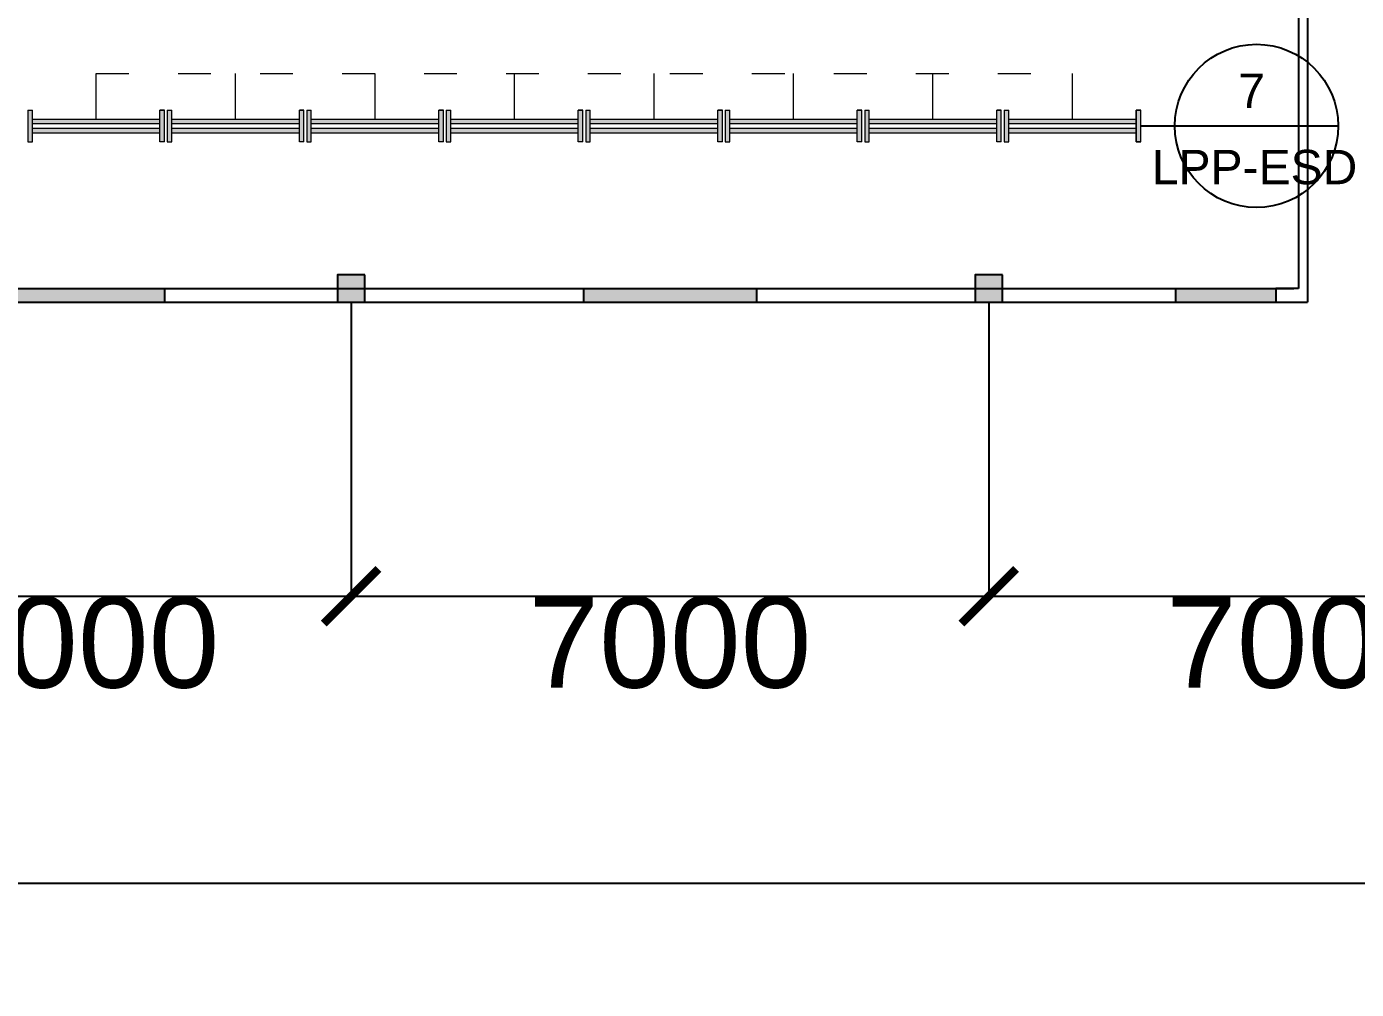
# Model space of a CAD drawing. Header units: millimetres. Extents: x 3339 to 2017737, y 4955 to 2748989.
# Drawn here: x 1455677 to 1470276, y 1231163 to 1241733 of the extents above; entities that cross this region are included whole.
import ezdxf

# ---------------------------------------------------------------- set-up
doc = ezdxf.new("R2010")
doc.units = ezdxf.units.MM
doc.header["$LTSCALE"] = 30
doc.linetypes.add('ACAD_ISO03W100', pattern=[30, 12, -18])
doc.layers.add('DIM LINES', color=7, linetype='Continuous')
doc.layers.add('window', color=92, linetype='Continuous')
doc.layers.add('LIGHT LINES', color=6, linetype='ACAD_ISO03W100', lineweight=13)
doc.layers.add('LIGHTS', color=6, linetype='Continuous', lineweight=13)
doc.styles.get("Standard").update_dxf_attribs({"font": 'arial.ttf'})
doc.dimstyles.new('GREEN', dxfattribs={"dimtxt": 1000, "dimasz": 600, "dimexe": 0.18, "dimexo": 0.0625, "dimgap": 0.09, "dimtad": 2, "dimdec": 0, "dimzin": 0, "dimdsep": 46, "dimtxsty": 'Standard', "dimblk": 'ARCHTICK', "dimcen": 0.09, "dimclrd": 3, "dimclre": 3, "dimclrt": 2, "dimadec": 0, "dimazin": 0, "dimtfac": 1, "dimtdec": 0, "dimtofl": 0, "dimtmove": 0, "dimatfit": 3, "dimfxl": 1, "dimtolj": 1, "dimtzin": 0, "dimarcsym": 0})

# ---------------------------------------------------------------- blocks, each defined once
blk = doc.blocks.new('_ArchTick')
at = {"color": 0, "linetype": 'ByBlock', "const_width": 0.15}
blk.add_lwpolyline([(-0.5, -0.5), (0.5, 0.5)], dxfattribs=at)
blk = doc.blocks.new('*D854')
at = {"layer": 'Defpoints', "color": 0, "transparency": 16777216}
for p in [(1429240, 1238709), (1519240, 1238709), (1519240, 1232330)]:
    blk.add_point(p, dxfattribs=at)
at = {"layer": 'DIM LINES', "color": 3, "linetype": 'ByBlock', "lineweight": -2, "transparency": 16777216}
for p, q in [((1429240, 1238709), (1429240, 1232329)), ((1519240, 1238709), (1519240, 1232329)), ((1429240, 1232330), (1519240, 1232330))]:
    blk.add_line(p, q, dxfattribs=at)
at = {"layer": 'DIM LINES', "color": 3, "lineweight": -2, "transparency": 16777216, "xscale": 600, "yscale": 600, "zscale": 600, "rotation": 180}
blk.add_blockref('_ArchTick', (1429240, 1232330), dxfattribs=at)
at = {"layer": 'DIM LINES', "color": 3, "lineweight": -2, "transparency": 16777216, "xscale": 600, "yscale": 600, "zscale": 600}
blk.add_blockref('_ArchTick', (1519240, 1232330), dxfattribs=at)
at = {"layer": 'DIM LINES', "color": 2, "transparency": 16777216, "insert": (1474240, 1231819), "char_height": 1000, "attachment_point": 5}
blk.add_mtext('\\A1;90000', dxfattribs=at)
blk = doc.blocks.new('*D628')
at = {"layer": 'Defpoints', "color": 0, "transparency": 16777216}
for p in [(1453240, 1238709), (1459240, 1238709), (1459240, 1235479)]:
    blk.add_point(p, dxfattribs=at)
at = {"layer": 'DIM LINES', "color": 3, "linetype": 'ByBlock', "lineweight": -2, "transparency": 16777216}
for p, q in [((1453240, 1238709), (1453240, 1235479)), ((1459240, 1238709), (1459240, 1235479)), ((1453240, 1235479), (1459240, 1235479))]:
    blk.add_line(p, q, dxfattribs=at)
at = {"layer": 'DIM LINES', "color": 3, "lineweight": -2, "transparency": 16777216, "xscale": 600, "yscale": 600, "zscale": 600, "rotation": 180}
blk.add_blockref('_ArchTick', (1453240, 1235479), dxfattribs=at)
at = {"layer": 'DIM LINES', "color": 3, "lineweight": -2, "transparency": 16777216, "xscale": 600, "yscale": 600, "zscale": 600}
blk.add_blockref('_ArchTick', (1459240, 1235479), dxfattribs=at)
at = {"layer": 'DIM LINES', "color": 2, "transparency": 16777216, "insert": (1456240, 1234968), "char_height": 1000, "attachment_point": 5}
blk.add_mtext('\\A1;6000', dxfattribs=at)
blk = doc.blocks.new('*D629')
at = {"layer": 'Defpoints', "color": 0, "transparency": 16777216}
for p in [(1459240, 1238709), (1466240, 1238709), (1466240, 1235479)]:
    blk.add_point(p, dxfattribs=at)
at = {"layer": 'DIM LINES', "color": 3, "linetype": 'ByBlock', "lineweight": -2, "transparency": 16777216}
for p, q in [((1459240, 1238709), (1459240, 1235479)), ((1466240, 1238709), (1466240, 1235479)), ((1459240, 1235479), (1466240, 1235479))]:
    blk.add_line(p, q, dxfattribs=at)
at = {"layer": 'DIM LINES', "color": 3, "lineweight": -2, "transparency": 16777216, "xscale": 600, "yscale": 600, "zscale": 600, "rotation": 180}
blk.add_blockref('_ArchTick', (1459240, 1235479), dxfattribs=at)
at = {"layer": 'DIM LINES', "color": 3, "lineweight": -2, "transparency": 16777216, "xscale": 600, "yscale": 600, "zscale": 600}
blk.add_blockref('_ArchTick', (1466240, 1235479), dxfattribs=at)
at = {"layer": 'DIM LINES', "color": 2, "transparency": 16777216, "insert": (1462740, 1234968), "char_height": 1000, "attachment_point": 5}
blk.add_mtext('\\A1;7000', dxfattribs=at)
blk = doc.blocks.new('*D630')
at = {"layer": 'Defpoints', "color": 0, "transparency": 16777216}
for p in [(1466240, 1238709), (1473240, 1238709), (1473240, 1235479)]:
    blk.add_point(p, dxfattribs=at)
at = {"layer": 'DIM LINES', "color": 3, "linetype": 'ByBlock', "lineweight": -2, "transparency": 16777216}
for p, q in [((1466240, 1238709), (1466240, 1235479)), ((1473240, 1238709), (1473240, 1235479)), ((1466240, 1235479), (1473240, 1235479))]:
    blk.add_line(p, q, dxfattribs=at)
at = {"layer": 'DIM LINES', "color": 3, "lineweight": -2, "transparency": 16777216, "xscale": 600, "yscale": 600, "zscale": 600, "rotation": 180}
blk.add_blockref('_ArchTick', (1466240, 1235479), dxfattribs=at)
at = {"layer": 'DIM LINES', "color": 3, "lineweight": -2, "transparency": 16777216, "xscale": 600, "yscale": 600, "zscale": 600}
blk.add_blockref('_ArchTick', (1473240, 1235479), dxfattribs=at)
at = {"layer": 'DIM LINES', "color": 2, "transparency": 16777216, "insert": (1469740, 1234968), "char_height": 1000, "attachment_point": 5}
blk.add_mtext('\\A1;7000', dxfattribs=at)

msp = doc.modelspace()

# ---------------------------------------------------------------- hatches: boundary and pattern name
h = msp.add_hatch(color=2)
h.dxf.hatch_style = 1
h.paths.add_polyline_path([(1459390.35, 1239009.357), (1459090.35, 1239009.357), (1459090.35, 1238709.357), (1459390.35, 1238709.357)])
h = msp.add_hatch(color=2)
h.dxf.hatch_style = 1
h.paths.add_polyline_path([(1466390.35, 1239009.357), (1466090.35, 1239009.357), (1466090.35, 1238709.357), (1466390.35, 1238709.357)])
at = {"layer": 'LIGHTS'}
h = msp.add_hatch(color=256, dxfattribs=at)
h.dxf.hatch_style = 1
h.paths.add_polyline_path([(1455690.35, 1240467.691), (1455740.35, 1240467.691), (1455740.35, 1240817.691), (1455690.35, 1240817.691)])
h = msp.add_hatch(color=256, dxfattribs=at)
h.dxf.hatch_style = 1
h.paths.add_polyline_path([(1457140.35, 1240467.691), (1457190.35, 1240467.691), (1457190.35, 1240817.691), (1457140.35, 1240817.691)])
h = msp.add_hatch(color=256, dxfattribs=at)
h.dxf.hatch_style = 1
h.paths.add_polyline_path([(1457221.6, 1240467.691), (1457271.6, 1240467.691), (1457271.6, 1240817.691), (1457221.6, 1240817.691)])
h = msp.add_hatch(color=256, dxfattribs=at)
h.dxf.hatch_style = 1
h.paths.add_polyline_path([(1458671.6, 1240467.691), (1458721.6, 1240467.691), (1458721.6, 1240817.691), (1458671.6, 1240817.691)])
h = msp.add_hatch(color=256, dxfattribs=at)
h.dxf.hatch_style = 1
h.paths.add_polyline_path([(1458752.85, 1240467.691), (1458802.85, 1240467.691), (1458802.85, 1240817.691), (1458752.85, 1240817.691)])
h = msp.add_hatch(color=256, dxfattribs=at)
h.dxf.hatch_style = 1
h.paths.add_polyline_path([(1460202.85, 1240467.691), (1460252.85, 1240467.691), (1460252.85, 1240817.691), (1460202.85, 1240817.691)])
h = msp.add_hatch(color=256, dxfattribs=at)
h.dxf.hatch_style = 1
h.paths.add_polyline_path([(1460284.1, 1240467.691), (1460334.1, 1240467.691), (1460334.1, 1240817.691), (1460284.1, 1240817.691)])
h = msp.add_hatch(color=256, dxfattribs=at)
h.dxf.hatch_style = 1
h.paths.add_polyline_path([(1461734.1, 1240467.691), (1461784.1, 1240467.691), (1461784.1, 1240817.691), (1461734.1, 1240817.691)])
h = msp.add_hatch(color=256, dxfattribs=at)
h.dxf.hatch_style = 1
h.paths.add_polyline_path([(1461815.35, 1240467.691), (1461865.35, 1240467.691), (1461865.35, 1240817.691), (1461815.35, 1240817.691)])
h = msp.add_hatch(color=256, dxfattribs=at)
h.dxf.hatch_style = 1
h.paths.add_polyline_path([(1463265.35, 1240467.691), (1463315.35, 1240467.691), (1463315.35, 1240817.691), (1463265.35, 1240817.691)])
h = msp.add_hatch(color=256, dxfattribs=at)
h.dxf.hatch_style = 1
h.paths.add_polyline_path([(1463346.6, 1240467.691), (1463396.6, 1240467.691), (1463396.6, 1240817.691), (1463346.6, 1240817.691)])
h = msp.add_hatch(color=256, dxfattribs=at)
h.dxf.hatch_style = 1
h.paths.add_polyline_path([(1464796.6, 1240467.691), (1464846.6, 1240467.691), (1464846.6, 1240817.691), (1464796.6, 1240817.691)])
h = msp.add_hatch(color=256, dxfattribs=at)
h.dxf.hatch_style = 1
h.paths.add_polyline_path([(1464877.85, 1240467.691), (1464927.85, 1240467.691), (1464927.85, 1240817.691), (1464877.85, 1240817.691)])
h = msp.add_hatch(color=256, dxfattribs=at)
h.dxf.hatch_style = 1
h.paths.add_polyline_path([(1466327.85, 1240467.691), (1466377.85, 1240467.691), (1466377.85, 1240817.691), (1466327.85, 1240817.691)])
h = msp.add_hatch(color=256, dxfattribs=at)
h.dxf.hatch_style = 1
h.paths.add_polyline_path([(1466409.1, 1240467.691), (1466459.1, 1240467.691), (1466459.1, 1240817.691), (1466409.1, 1240817.691)])
h = msp.add_hatch(color=256, dxfattribs=at)
h.dxf.hatch_style = 1
h.paths.add_polyline_path([(1467859.1, 1240467.691), (1467909.1, 1240467.691), (1467909.1, 1240817.691), (1467859.1, 1240817.691)])
h = msp.add_hatch(color=256, dxfattribs=at)
h.dxf.hatch_style = 1
h.paths.add_polyline_path([(1457140.35, 1240667.691), (1457140.35, 1240717.691), (1455740.35, 1240717.691), (1455740.35, 1240667.691)])
h = msp.add_hatch(color=256, dxfattribs=at)
h.dxf.hatch_style = 1
h.paths.add_polyline_path([(1458671.6, 1240667.691), (1458671.6, 1240717.691), (1457271.6, 1240717.691), (1457271.6, 1240667.691)])
h = msp.add_hatch(color=256, dxfattribs=at)
h.dxf.hatch_style = 1
h.paths.add_polyline_path([(1460202.85, 1240667.691), (1460202.85, 1240717.691), (1458802.85, 1240717.691), (1458802.85, 1240667.691)])
h = msp.add_hatch(color=256, dxfattribs=at)
h.dxf.hatch_style = 1
h.paths.add_polyline_path([(1461734.1, 1240667.691), (1461734.1, 1240717.691), (1460334.1, 1240717.691), (1460334.1, 1240667.691)])
h = msp.add_hatch(color=256, dxfattribs=at)
h.dxf.hatch_style = 1
h.paths.add_polyline_path([(1463265.35, 1240667.691), (1463265.35, 1240717.691), (1461865.35, 1240717.691), (1461865.35, 1240667.691)])
h = msp.add_hatch(color=256, dxfattribs=at)
h.dxf.hatch_style = 1
h.paths.add_polyline_path([(1464796.6, 1240667.691), (1464796.6, 1240717.691), (1463396.6, 1240717.691), (1463396.6, 1240667.691)])
h = msp.add_hatch(color=256, dxfattribs=at)
h.dxf.hatch_style = 1
h.paths.add_polyline_path([(1466327.85, 1240667.691), (1466327.85, 1240717.691), (1464927.85, 1240717.691), (1464927.85, 1240667.691)])
h = msp.add_hatch(color=256, dxfattribs=at)
h.dxf.hatch_style = 1
h.paths.add_polyline_path([(1467859.1, 1240667.691), (1467859.1, 1240717.691), (1466459.1, 1240717.691), (1466459.1, 1240667.691)])
h = msp.add_hatch(color=256, dxfattribs=at)
h.dxf.hatch_style = 1
h.paths.add_polyline_path([(1455740.35, 1240617.691), (1455740.35, 1240567.691), (1457140.35, 1240567.691), (1457140.35, 1240617.691)])
h = msp.add_hatch(color=256, dxfattribs=at)
h.dxf.hatch_style = 1
h.paths.add_polyline_path([(1457271.6, 1240617.691), (1457271.6, 1240567.691), (1458671.6, 1240567.691), (1458671.6, 1240617.691)])
h = msp.add_hatch(color=256, dxfattribs=at)
h.dxf.hatch_style = 1
h.paths.add_polyline_path([(1458802.85, 1240617.691), (1458802.85, 1240567.691), (1460202.85, 1240567.691), (1460202.85, 1240617.691)])
h = msp.add_hatch(color=256, dxfattribs=at)
h.dxf.hatch_style = 1
h.paths.add_polyline_path([(1460334.1, 1240617.691), (1460334.1, 1240567.691), (1461734.1, 1240567.691), (1461734.1, 1240617.691)])
h = msp.add_hatch(color=256, dxfattribs=at)
h.dxf.hatch_style = 1
h.paths.add_polyline_path([(1461865.35, 1240617.691), (1461865.35, 1240567.691), (1463265.35, 1240567.691), (1463265.35, 1240617.691)])
h = msp.add_hatch(color=256, dxfattribs=at)
h.dxf.hatch_style = 1
h.paths.add_polyline_path([(1463396.6, 1240617.691), (1463396.6, 1240567.691), (1464796.6, 1240567.691), (1464796.6, 1240617.691)])
h = msp.add_hatch(color=256, dxfattribs=at)
h.dxf.hatch_style = 1
h.paths.add_polyline_path([(1464927.85, 1240617.691), (1464927.85, 1240567.691), (1466327.85, 1240567.691), (1466327.85, 1240617.691)])
h = msp.add_hatch(color=256, dxfattribs=at)
h.dxf.hatch_style = 1
h.paths.add_polyline_path([(1466459.1, 1240617.691), (1466459.1, 1240567.691), (1467859.1, 1240567.691), (1467859.1, 1240617.691)])
at = {"layer": 'window'}
h = msp.add_hatch(color=256, dxfattribs=at)
h.dxf.hatch_style = 1
h.paths.add_polyline_path([(1433190.35, 1238859.357), (1431290.35, 1238859.357), (1431290.35, 1238709.357), (1433190.35, 1238709.357)])
h.paths.add_polyline_path([(1439190.35, 1238859.357), (1437290.35, 1238859.357), (1437290.35, 1238709.357), (1438240.35, 1238709.357), (1439190.35, 1238709.357)])
h.paths.add_polyline_path([(1445190.35, 1238859.357), (1443290.35, 1238859.357), (1443290.35, 1238709.357), (1445190.35, 1238709.357)])
h.paths.add_polyline_path([(1451190.35, 1238859.357), (1449290.35, 1238859.357), (1449290.35, 1238709.357), (1451190.35, 1238709.357)])
h.paths.add_polyline_path([(1457190.35, 1238859.357), (1455290.35, 1238859.357), (1455290.35, 1238709.357), (1457190.35, 1238709.357)])
h.paths.add_polyline_path([(1463690.35, 1238859.357), (1461790.35, 1238859.357), (1461790.35, 1238709.357), (1463690.35, 1238709.357)])
h.paths.add_polyline_path([(1469390.35, 1238859.357), (1468290.35, 1238859.357), (1468290.35, 1238709.357), (1469390.35, 1238709.357)])
h.paths.add_polyline_path([(1469640.35, 1249709.357), (1468290.35, 1249709.357), (1468290.35, 1249559.357), (1469640.35, 1249559.357)])
h.paths.add_polyline_path([(1463690.35, 1249709.357), (1461790.35, 1249709.357), (1461790.35, 1249559.357), (1463690.35, 1249559.357)])
h.paths.add_polyline_path([(1457190.35, 1249709.357), (1455290.35, 1249709.357), (1455290.35, 1249559.357), (1457190.35, 1249559.357)])
h.paths.add_polyline_path([(1451190.35, 1249709.357), (1449290.35, 1249709.357), (1449290.35, 1249559.357), (1451190.35, 1249559.357)])
h.paths.add_polyline_path([(1445190.35, 1249709.357), (1443290.35, 1249709.357), (1443290.35, 1249559.357), (1445190.35, 1249559.357)])
h.paths.add_polyline_path([(1437835.081, 1249709.357), (1435390.35, 1249709.357), (1435390.35, 1249559.357), (1437835.081, 1249559.357)])

# ---------------------------------------------------------------- linework, layer by layer
at = {"color": 0}
for p, q in [((1469740.35, 1243709.357), (1469740.35, 1238709.357)), ((1469640.35, 1243559.357), (1469640.35, 1238859.357)), ((1441390.35, 1238859.357), (1469590.35, 1238859.357)), ((1469640.35, 1238859.357), (1469390.35, 1238859.357)), ((1429240.35, 1238709.357), (1469740.35, 1238709.357))]:
    msp.add_line(p, q, dxfattribs=at)
for p, q in [((1467909.1, 1240642.691), (1468283.244, 1240642.691)), ((1468283.244, 1240642.691), (1470083.244, 1240642.691)), ((1453390.35, 1238859.357), (1459090.35, 1238859.357)), ((1429240.35, 1238709.357), (1469740.35, 1238709.357)), ((1459240.35, 1238709.357), (1466240.35, 1238709.357))]:
    msp.add_line(p, q)
for points in [[(1459390.35, 1239009.357), (1459090.35, 1239009.357), (1459090.35, 1238709.357), (1459390.35, 1238709.357), (1459390.35, 1239009.357)], [(1466390.35, 1239009.357), (1466090.35, 1239009.357), (1466090.35, 1238709.357), (1466390.35, 1238709.357), (1466390.35, 1239009.357)]]:
    msp.add_lwpolyline(points, close=True)
msp.add_circle((1469179.514, 1240642.691), 896.27)
at = {"layer": 'LIGHT LINES'}
msp.add_line((1456440.35, 1241217.691), (1467159.1, 1241217.691), dxfattribs=at)
at = {"layer": 'LIGHTS'}
for p, q in [((1456440.35, 1240717.691), (1456440.35, 1241217.691)), ((1457971.6, 1240717.691), (1457971.6, 1241217.691)), ((1459502.85, 1240717.691), (1459502.85, 1241217.691)), ((1461034.1, 1240717.691), (1461034.1, 1241217.691)), ((1462565.35, 1240717.691), (1462565.35, 1241217.691)), ((1464096.6, 1240717.691), (1464096.6, 1241217.691)), ((1465627.85, 1240717.691), (1465627.85, 1241217.691)), ((1467159.1, 1240717.691), (1467159.1, 1241217.691)), ((1455690.35, 1240817.691), (1455690.35, 1240467.691)), ((1455690.35, 1240817.691), (1455740.35, 1240817.691)), ((1455690.35, 1240817.691), (1455740.35, 1240817.691)), ((1455740.35, 1240467.691), (1455740.35, 1240817.691)), ((1457190.35, 1240817.691), (1457140.35, 1240817.691)), ((1457140.35, 1240467.691), (1457140.35, 1240817.691)), ((1457140.35, 1240817.691), (1457190.35, 1240817.691)), ((1457190.35, 1240467.691), (1457190.35, 1240817.691)), ((1457221.6, 1240817.691), (1457221.6, 1240467.691)), ((1457221.6, 1240817.691), (1457271.6, 1240817.691)), ((1457221.6, 1240817.691), (1457271.6, 1240817.691)), ((1457271.6, 1240467.691), (1457271.6, 1240817.691)), ((1458721.6, 1240817.691), (1458671.6, 1240817.691)), ((1458671.6, 1240467.691), (1458671.6, 1240817.691)), ((1458671.6, 1240817.691), (1458721.6, 1240817.691)), ((1458721.6, 1240467.691), (1458721.6, 1240817.691)), ((1458752.85, 1240817.691), (1458752.85, 1240467.691)), ((1458752.85, 1240817.691), (1458802.85, 1240817.691)), ((1458752.85, 1240817.691), (1458802.85, 1240817.691)), ((1458802.85, 1240467.691), (1458802.85, 1240817.691)), ((1460252.85, 1240817.691), (1460202.85, 1240817.691)), ((1460202.85, 1240467.691), (1460202.85, 1240817.691)), ((1460202.85, 1240817.691), (1460252.85, 1240817.691)), ((1460252.85, 1240467.691), (1460252.85, 1240817.691)), ((1460284.1, 1240817.691), (1460284.1, 1240467.691)), ((1460284.1, 1240817.691), (1460334.1, 1240817.691)), ((1460284.1, 1240817.691), (1460334.1, 1240817.691)), ((1460334.1, 1240467.691), (1460334.1, 1240817.691)), ((1461784.1, 1240817.691), (1461734.1, 1240817.691)), ((1461734.1, 1240467.691), (1461734.1, 1240817.691)), ((1461734.1, 1240817.691), (1461784.1, 1240817.691)), ((1461784.1, 1240467.691), (1461784.1, 1240817.691)), ((1461815.35, 1240817.691), (1461815.35, 1240467.691)), ((1461815.35, 1240817.691), (1461865.35, 1240817.691)), ((1461815.35, 1240817.691), (1461865.35, 1240817.691)), ((1461865.35, 1240467.691), (1461865.35, 1240817.691)), ((1463315.35, 1240817.691), (1463265.35, 1240817.691)), ((1463265.35, 1240467.691), (1463265.35, 1240817.691)), ((1463265.35, 1240817.691), (1463315.35, 1240817.691)), ((1463315.35, 1240467.691), (1463315.35, 1240817.691)), ((1463346.6, 1240817.691), (1463346.6, 1240467.691)), ((1463346.6, 1240817.691), (1463396.6, 1240817.691)), ((1463346.6, 1240817.691), (1463396.6, 1240817.691)), ((1463396.6, 1240467.691), (1463396.6, 1240817.691)), ((1464846.6, 1240817.691), (1464796.6, 1240817.691)), ((1464796.6, 1240467.691), (1464796.6, 1240817.691)), ((1464796.6, 1240817.691), (1464846.6, 1240817.691)), ((1464846.6, 1240467.691), (1464846.6, 1240817.691)), ((1464877.85, 1240817.691), (1464877.85, 1240467.691)), ((1464877.85, 1240817.691), (1464927.85, 1240817.691)), ((1464877.85, 1240817.691), (1464927.85, 1240817.691)), ((1464927.85, 1240467.691), (1464927.85, 1240817.691)), ((1466377.85, 1240817.691), (1466327.85, 1240817.691)), ((1466327.85, 1240467.691), (1466327.85, 1240817.691)), ((1466327.85, 1240817.691), (1466377.85, 1240817.691)), ((1466377.85, 1240467.691), (1466377.85, 1240817.691)), ((1466409.1, 1240817.691), (1466409.1, 1240467.691)), ((1466409.1, 1240817.691), (1466459.1, 1240817.691)), ((1466409.1, 1240817.691), (1466459.1, 1240817.691)), ((1466459.1, 1240467.691), (1466459.1, 1240817.691)), ((1467909.1, 1240817.691), (1467859.1, 1240817.691)), ((1467859.1, 1240467.691), (1467859.1, 1240817.691)), ((1467859.1, 1240817.691), (1467909.1, 1240817.691)), ((1455740.35, 1240717.691), (1457140.35, 1240717.691)), ((1455740.35, 1240667.691), (1457140.35, 1240667.691)), ((1457271.6, 1240717.691), (1458671.6, 1240717.691)), ((1457271.6, 1240667.691), (1458671.6, 1240667.691)), ((1458802.85, 1240717.691), (1460202.85, 1240717.691)), ((1458802.85, 1240667.691), (1460202.85, 1240667.691)), ((1460334.1, 1240717.691), (1461734.1, 1240717.691)), ((1460334.1, 1240667.691), (1461734.1, 1240667.691)), ((1461865.35, 1240717.691), (1463265.35, 1240717.691)), ((1461865.35, 1240667.691), (1463265.35, 1240667.691)), ((1463396.6, 1240717.691), (1464796.6, 1240717.691)), ((1463396.6, 1240667.691), (1464796.6, 1240667.691)), ((1464927.85, 1240717.691), (1466327.85, 1240717.691)), ((1464927.85, 1240667.691), (1466327.85, 1240667.691)), ((1466459.1, 1240717.691), (1467859.1, 1240717.691)), ((1466459.1, 1240667.691), (1467859.1, 1240667.691)), ((1455740.35, 1240617.691), (1457140.35, 1240617.691)), ((1455740.35, 1240567.691), (1457140.35, 1240567.691)), ((1457271.6, 1240617.691), (1458671.6, 1240617.691)), ((1457271.6, 1240567.691), (1458671.6, 1240567.691)), ((1458802.85, 1240617.691), (1460202.85, 1240617.691)), ((1458802.85, 1240567.691), (1460202.85, 1240567.691)), ((1460334.1, 1240617.691), (1461734.1, 1240617.691)), ((1460334.1, 1240567.691), (1461734.1, 1240567.691)), ((1461865.35, 1240617.691), (1463265.35, 1240617.691)), ((1461865.35, 1240567.691), (1463265.35, 1240567.691)), ((1463396.6, 1240617.691), (1464796.6, 1240617.691)), ((1463396.6, 1240567.691), (1464796.6, 1240567.691)), ((1464927.85, 1240617.691), (1466327.85, 1240617.691)), ((1464927.85, 1240567.691), (1466327.85, 1240567.691)), ((1466459.1, 1240617.691), (1467859.1, 1240617.691)), ((1466459.1, 1240567.691), (1467859.1, 1240567.691)), ((1455690.35, 1240467.691), (1455740.35, 1240467.691)), ((1457190.35, 1240467.691), (1457140.35, 1240467.691)), ((1457221.6, 1240467.691), (1457271.6, 1240467.691)), ((1458721.6, 1240467.691), (1458671.6, 1240467.691)), ((1458752.85, 1240467.691), (1458802.85, 1240467.691)), ((1460252.85, 1240467.691), (1460202.85, 1240467.691)), ((1460284.1, 1240467.691), (1460334.1, 1240467.691)), ((1461784.1, 1240467.691), (1461734.1, 1240467.691)), ((1461815.35, 1240467.691), (1461865.35, 1240467.691)), ((1463315.35, 1240467.691), (1463265.35, 1240467.691)), ((1463346.6, 1240467.691), (1463396.6, 1240467.691)), ((1464846.6, 1240467.691), (1464796.6, 1240467.691)), ((1464877.85, 1240467.691), (1464927.85, 1240467.691)), ((1466377.85, 1240467.691), (1466327.85, 1240467.691)), ((1466409.1, 1240467.691), (1466459.1, 1240467.691)), ((1467909.1, 1240467.691), (1467859.1, 1240467.691))]:
    msp.add_line(p, q, dxfattribs=at)
msp.add_lwpolyline([(1467859.1, 1240467.691), (1467909.1, 1240467.691), (1467909.1, 1240817.691), (1467859.1, 1240817.691), (1467859.1, 1240467.691)], close=True, dxfattribs=at)
at = {"layer": 'window'}
for p, q in [((1457190.35, 1238859.357), (1457190.35, 1238709.357)), ((1461790.35, 1238859.357), (1461790.35, 1238709.357)), ((1463690.35, 1238859.357), (1463690.35, 1238709.357)), ((1468290.35, 1238859.357), (1468290.35, 1238709.357)), ((1469390.35, 1238859.357), (1469390.35, 1238709.357))]:
    msp.add_line(p, q, dxfattribs=at)

# ---------------------------------------------------------------- texts
at = {"char_height": 377.35925, "attachment_point": 1}
for s, insert in [('\\pxt0.39537;7', (1468979.514, 1241218.03)), ('\\pxqc,t0.39537;LPP-ESD', (1468969.514, 1240380.05))]:
    msp.add_mtext_dynamic_manual_height_columns(s, width=377.35925, gutter_width=1886.796, heights=[0], dxfattribs=dict(at, insert=insert))

# ---------------------------------------------------------------- dimensions: what is measured, and where the dimension line sits
at = {"layer": 'DIM LINES', "color": 0}
for base, p1, p2, picture, middle in [((1519240.35, 1232329.59), (1429240.35, 1238709.357), (1519240.35, 1238709.357), '*D854', (1474240.35, 1231818.927)), ((1459240.35, 1235478.868), (1453240.35, 1238709.357), (1459240.35, 1238709.357), '*D628', (1456240.35, 1234968.205)), ((1466240.35, 1235478.868), (1459240.35, 1238709.357), (1466240.35, 1238709.357), '*D629', (1462740.35, 1234968.205)), ((1473240.35, 1235478.688), (1466240.35, 1238709.357), (1473240.35, 1238709.357), '*D630', (1469740.35, 1234968.025))]:
    dim = msp.add_linear_dim(base=base, p1=p1, p2=p2, dimstyle='GREEN', dxfattribs=at)
    dim.commit()
    dim.dimension.update_dxf_attribs({"geometry": picture, "text_midpoint": middle})

doc.saveas('drawing.dxf')
